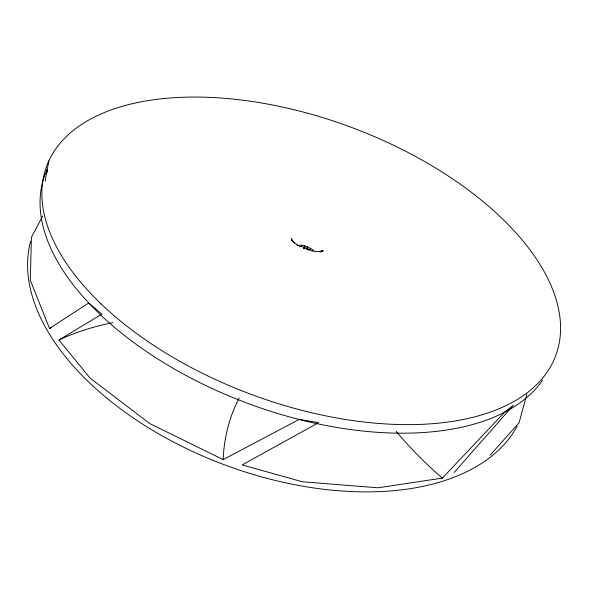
<?xml version="1.0" encoding="UTF-8"?>
<svg xmlns="http://www.w3.org/2000/svg" width="589" height="589" viewBox="0 0 589 589"><rect width="100%" height="100%" fill="white"/><g stroke="black" fill="none" stroke-linecap="round" stroke-linejoin="round"><path stroke-width="0.88" d="M48.894 160.804L45.544 178.342L45.552 181.095M526.905 394.107L519.071 422.733L490.114 455.209M299.035 246.416L301.178 246.504L301.642 245.193C306.552 245.944 311.448 248.079 314.681 251.959M304.69 245.812L303.585 248.808M312.877 250.053L312.361 251.341L307.215 248.175L307.708 246.872M309.991 249.618L310.499 248.322M42.717 216.008L31.401 237.345L30.311 280.217L49.513 328.456A357.17 272.817 24.5 0 1 51.221 327.867M454.185 472.444L513.387 405.18L504.648 412.19L442.354 478.121L377.998 487.81L302.29 481.758L242.204 464.927L318.642 422.615L299.109 419.456L223.15 459.589L149.658 423.52L89.962 377.976L58.929 339.978L101.897 314.099L88.725 302.96L49.513 328.456M320.342 251.834L322.662 250.59L319.915 251.842L323.243 250.929L318.995 251.606L319.908 251.547L314.666 251.341M297.099 245.326L301.642 245.193M301.178 246.504L307.215 248.175M303.269 248.05L309.542 250.259M297.953 245.267L293.344 241.895L294.618 242.992L291.562 239.738L292.88 241.505L291.26 238.574L292.387 240.886M47.356 172.098L47.135 169.418A270.226 143.628 20.4 0 0 226.448 394.873A270.226 143.628 20.4 0 0 542.594 380.141M442.354 478.121A269.121 138.82 30.2 0 1 396.176 431.362M58.929 339.978A275.77 201.409 22.1 0 1 112.823 322.654M223.15 459.589A330.392 205.738 34.4 0 1 239.215 398.046M517.039 426.34A260.846 150.261 20.4 0 1 222.171 463.933A260.846 150.261 20.4 0 1 30.584 241.394M101.109 303.924A271.588 142.597 20.4 0 0 544.162 376.157A271.588 142.597 20.4 0 0 258.357 102.457A271.588 142.597 20.4 0 0 101.109 303.924"/></g></svg>
